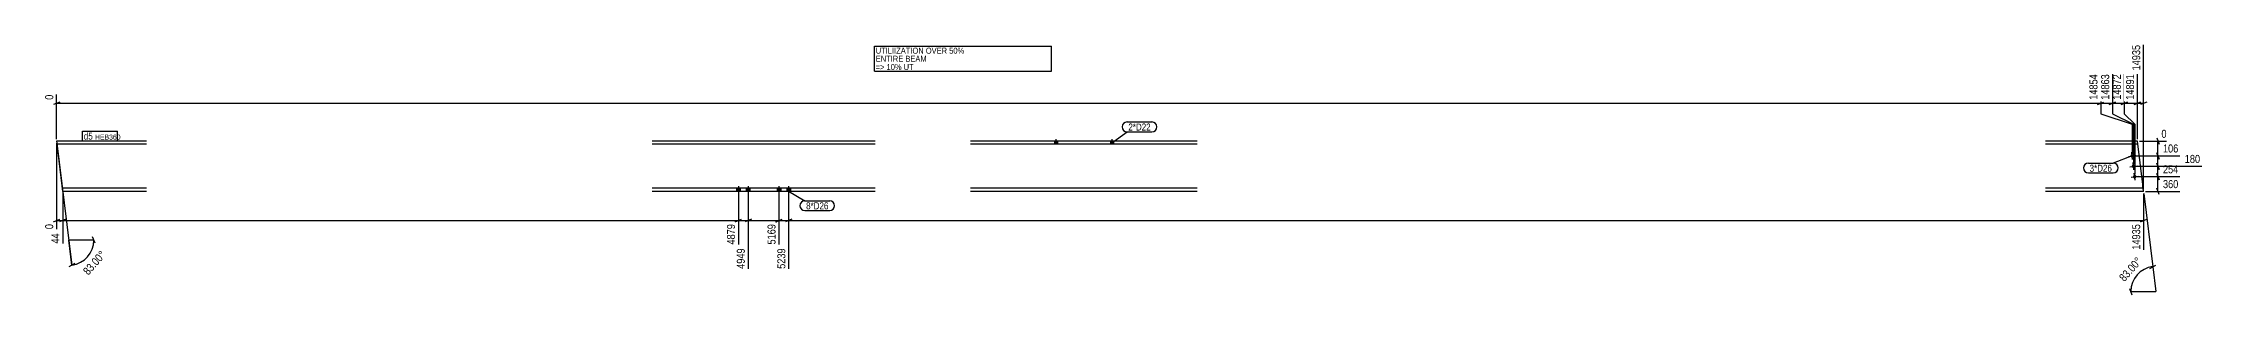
# Model space of a CAD drawing. Header units: millimetres. Extents: x 33 to 40462, y 45 to 1846.
# Drawn here: x 33 to 15481, y 45 to 1846 of the extents above; entities that cross this region are included whole.
import ezdxf

# ---------------------------------------------------------------- set-up
doc = ezdxf.new("R2010")
doc.units = ezdxf.units.MM
doc.linetypes.add('DXK_LINE_DOT2', pattern=[3.9198, 1.9599, -1.9599])
for name, color, linetype in [('MÅLSÆTNING', 7, 'Continuous'), ('STÅL', 7, 'Continuous'), ('TEKST', 7, 'Continuous')]:
    doc.layers.add(name, color=color, linetype=linetype)
doc.styles.add('Arial Narrow', font='ARIALN.TTF', dxfattribs={"height": 0.2})

msp = doc.modelspace()

# ---------------------------------------------------------------- hatches: boundary and pattern name
at = {"layer": 'STÅL', "linetype": 'Continuous'}
for points in [[(7270, 1123), (7292, 1123), (7292, 1145), (7270, 1145)], [(7670, 1123), (7692, 1123), (7692, 1145), (7670, 1145)], [(14970, 1038, -1), (14995, 1041, -1)], [(14979, 964, -1), (15005, 967, -1)], [(4995, 785), (5021, 785), (5021, 808), (4995, 808)], [(4995, 785), (5021, 785), (5021, 808), (4995, 808)], [(5065, 785), (5091, 785), (5091, 808), (5065, 808)], [(5065, 785), (5091, 785), (5091, 808), (5065, 808)], [(5285, 785), (5311, 785), (5311, 808), (5285, 808)], [(5285, 785), (5311, 785), (5311, 808), (5285, 808)], [(5355, 785), (5381, 785), (5381, 808), (5355, 808)], [(5355, 785), (5381, 785), (5381, 808), (5355, 808)], [(14988, 889, -1), (15014, 892, -1)]]:
    msp.add_hatch(color=3, dxfattribs=at).paths.add_polyline_path(points)

# ---------------------------------------------------------------- linework, layer by layer
at = {"layer": 'MÅLSÆTNING', "color": 7, "linetype": 'Continuous'}
for p, q in [((15064, 800), (15064, 1834)), ((14758, 1624), (14758, 1341)), ((14842, 1624), (14842, 1341)), ((14926, 1624), (14926, 1341)), ((15020, 1160), (15020, 1624)), ((152, 1425), (107, 1407)), ((129, 1160), (129, 1478)), ((129, 1416), (14758, 1416)), ((14735, 1407), (14780, 1425)), ((14842, 1416), (14926, 1416)), ((14948, 1425), (14903, 1407)), ((14997, 1407), (15042, 1425)), ((15042, 1425), (14997, 1407)), ((15020, 1416), (15064, 1416)), ((15087, 1425), (15042, 1407)), ((14758, 1341), (14983, 1266)), ((14758, 1341), (14983, 1266)), ((14842, 1341), (14992, 1266)), ((14842, 1341), (14992, 1266)), ((14926, 1341), (15001, 1266)), ((14926, 1341), (15001, 1266)), ((14983, 1266), (14983, 1055)), ((14983, 1266), (14983, 1055)), ((14992, 1266), (14992, 980)), ((14992, 1266), (14992, 980)), ((15001, 1266), (15001, 906)), ((15001, 1266), (15001, 906)), ((129, 1130), (129, 515)), ((131, 1130), (238, 258)), ((14998, 1040), (15324, 1040)), ((15007, 965), (15480, 965)), ((15158, 1062), (15176, 1017)), ((15176, 943), (15158, 988)), ((15167, 965), (15167, 1040)), ((15016, 891), (15324, 891)), ((15079, 785), (15324, 785)), ((15158, 913), (15176, 868)), ((15176, 763), (15158, 808)), ((15167, 785), (15167, 891)), ((173, 770), (173, 412)), ((173, 770), (173, 412)), ((5008, 726), (5008, 405)), ((5078, 726), (5078, 231)), ((5298, 726), (5298, 405)), ((5368, 726), (5368, 231)), ((5368, 726), (5368, 231)), ((107, 568), (152, 586)), ((129, 577), (173, 577)), ((196, 586), (151, 568)), ((196, 586), (151, 568)), ((173, 577), (5008, 577)), ((4986, 568), (5031, 586)), ((4986, 568), (5031, 586)), ((5008, 577), (5078, 577)), ((5101, 586), (5056, 568)), ((5078, 577), (5298, 577)), ((5276, 568), (5321, 586)), ((5391, 586), (5346, 568)), ((5368, 577), (15064, 577)), ((15042, 568), (15087, 586)), ((396, 437), (216, 437)), ((238, 258), (216, 437)), ((405, 414), (387, 459)), ((259, 270), (217, 246)), ((15109, 234), (15152, 258)), ((15130, 246), (15152, 68)), ((14963, 90), (14981, 45)), ((14972, 68), (15152, 68))]:
    msp.add_line(p, q, dxfattribs=at)
for centre, start, end in [((216, 437), 277, 360), ((15152, 68), 97, 180)]:
    msp.add_arc(centre, 180, start, end, dxfattribs=at)
at = {"layer": 'STÅL', "color": 2, "linetype": 'Continuous'}
for p, q in [((773, 1145), (129, 1145)), ((129, 1145), (132, 1123)), ((773, 1123), (132, 1123)), ((168, 824), (132, 1123)), ((5986, 1145), (4390, 1145)), ((5986, 1123), (4390, 1123)), ((8291, 1145), (6670, 1145)), ((8291, 1123), (6670, 1123)), ((15020, 1145), (14362, 1145)), ((15023, 1123), (14362, 1123)), ((15058, 835), (15020, 1145)), ((173, 785), (168, 824)), ((773, 808), (170, 808)), ((773, 785), (173, 785)), ((5986, 808), (4390, 808)), ((5986, 785), (4390, 785)), ((8291, 808), (6670, 808)), ((8291, 785), (6670, 785)), ((15061, 808), (14362, 808)), ((15064, 785), (14362, 785)), ((15061, 808), (15058, 835)), ((15064, 785), (15061, 808))]:
    msp.add_line(p, q, dxfattribs=at)
at = {"layer": 'STÅL', "color": 3, "linetype": 'Continuous'}
for p, q in [((7270, 1145), (7270, 1123)), ((7281, 1158), (7281, 1123)), ((7292, 1145), (7292, 1123)), ((7670, 1145), (7670, 1123)), ((7681, 1158), (7681, 1123)), ((7692, 1145), (7692, 1123)), ((14957, 1036), (15008, 1043)), ((14966, 962), (15018, 968)), ((14986, 1014), (14979, 1065)), ((14995, 939), (14989, 991)), ((4995, 808), (4995, 785)), ((4995, 808), (4995, 785)), ((5008, 823), (5008, 718)), ((5008, 823), (5008, 718)), ((5021, 808), (5021, 785)), ((5021, 808), (5021, 785)), ((5065, 808), (5065, 785)), ((5065, 808), (5065, 785)), ((5078, 823), (5078, 718)), ((5078, 823), (5078, 718)), ((5091, 808), (5091, 785)), ((5091, 808), (5091, 785)), ((5285, 808), (5285, 785)), ((5285, 808), (5285, 785)), ((5298, 823), (5298, 718)), ((5298, 823), (5298, 718)), ((5311, 808), (5311, 785)), ((5311, 808), (5311, 785)), ((5355, 808), (5355, 785)), ((5355, 808), (5355, 785)), ((5368, 823), (5368, 718)), ((5368, 823), (5368, 718)), ((5381, 808), (5381, 785)), ((5381, 808), (5381, 785)), ((14975, 888), (15027, 894)), ((15004, 865), (14998, 916))]:
    msp.add_line(p, q, dxfattribs=at)
at = {"layer": 'STÅL', "color": 7, "linetype": 'DXK_LINE_DOT2'}
msp.add_line((15061, 808), (15059, 824), dxfattribs=at)

# ---------------------------------------------------------------- wipeouts: each hides what was drawn before it
at = {"color": 0, "linetype": 'Continuous'}
msp.add_wipeout([(6909, 1654), (6909, 1699), (5991, 1699), (5991, 1654)], dxfattribs=at).dxf.layer = 'TEKST'
at = {"color": 0}
msp.add_wipeout([(14838, 926), (14838, 979), (14678, 979), (14678, 926)], dxfattribs=at).dxf.layer = 'TEKST'

# ---------------------------------------------------------------- next in the draw order: wipeouts: each hides what was drawn before it
at = {"color": 0, "linetype": 'Continuous'}
for points, layer in [([(14746, 1636), (14662, 1636), (14662, 1429), (14746, 1429)], 'MÅLSÆTNING'), ([(117, 1490), (33, 1490), (33, 1429), (117, 1429)], 'MÅLSÆTNING'), ([(15325, 1052), (15325, 1136), (15191, 1136), (15191, 1052)], 'MÅLSÆTNING'), ([(161, 497), (77, 497), (77, 400), (161, 400)], 'MÅLSÆTNING'), ([(5286, 563), (5202, 563), (5202, 393), (5286, 393)], 'MÅLSÆTNING'), ([(5066, 389), (4982, 389), (4982, 219), (5066, 219)], 'MÅLSÆTNING'), ([(6994, 1713), (6994, 1758), (5991, 1758), (5991, 1713)], 'TEKST')]:
    msp.add_wipeout(points, dxfattribs=at).dxf.layer = layer
at = {"color": 0}
for points, layer in [([(503, 330), (440, 385), (294, 220), (357, 165)], 'MÅLSÆTNING'), ([(7959, 1221), (7959, 1274), (7799, 1274), (7799, 1221)], 'TEKST'), ([(388, 1156), (388, 1208), (324, 1208), (324, 1156)], 'TEKST'), ([(14838, 926), (14838, 979), (14678, 979), (14678, 926)], 'TEKST'), ([(5653, 657), (5653, 709), (5493, 709), (5493, 657)], 'TEKST')]:
    msp.add_wipeout(points, dxfattribs=at).dxf.layer = layer

# ---------------------------------------------------------------- next in the draw order: linework, layer by layer
at = {"layer": 'MÅLSÆTNING', "color": 7, "linetype": 'Continuous'}
for p, q in [((14819, 1407), (14864, 1425)), ((15035, 1145), (15229, 1145)), ((15158, 1168), (15176, 1123)), ((15167, 1040), (15167, 1145)), ((14998, 1040), (15324, 1040)), ((15176, 1017), (15158, 1062)), ((5008, 726), (5008, 405)), ((5078, 726), (5078, 231)), ((5298, 726), (5298, 405)), ((5276, 568), (5321, 586)), ((5298, 577), (5368, 577)), ((5391, 586), (5346, 568))]:
    msp.add_line(p, q, dxfattribs=at)
at = {"layer": 'TEKST', "color": 7, "linetype": 'Continuous'}
for p, q in [((5982, 1645), (7250, 1645)), ((14669, 988), (14847, 988)), ((14983, 1040), (14847, 988)), ((14669, 917), (14847, 917))]:
    msp.add_line(p, q, dxfattribs=at)
for centre, start, end in [((14669, 953), 90, 270), ((14847, 953), 270, 90)]:
    msp.add_arc(centre, 35.3, start, end, dxfattribs=at)

# ---------------------------------------------------------------- next in the draw order: texts
at = {"layer": 'MÅLSÆTNING', "color": 3, "linetype": 'Continuous', "style": 'Arial Narrow'}
for s, p in [('14854', (14734, 1441)), ('0', (105, 1441)), ('5169', (5274, 405)), ('4949', (5054, 231))]:
    msp.add_text(s, height=57.3, rotation=90.0002, dxfattribs=at).set_placement(p)
msp.add_text('106', height=57.3, dxfattribs=at).set_placement((15203, 1064))
at = {"layer": 'MÅLSÆTNING', "color": 3, "style": 'Arial Narrow'}
msp.add_text('83.00°', height=57.3, rotation=48.5009, dxfattribs=at).set_placement((356, 182))
at = {"layer": 'TEKST', "color": 3, "style": 'Arial Narrow'}
msp.add_text('3*D26', height=50.1, dxfattribs=at).set_placement((14678, 926))

# ---------------------------------------------------------------- next in the draw order: wipeouts: each hides what was drawn before it
at = {"color": 0, "linetype": 'Continuous'}
for points, layer in [([(117, 563), (33, 563), (33, 503), (117, 503)], 'MÅLSÆTNING'), ([(7241, 1771), (7241, 1816), (5991, 1816), (5991, 1771)], 'TEKST')]:
    msp.add_wipeout(points, dxfattribs=at).dxf.layer = layer
at = {"color": 0}
for points in [[(7959, 1221), (7959, 1274), (7799, 1274), (7799, 1221)], [(388, 1156), (388, 1208), (324, 1208), (324, 1156)], [(5653, 657), (5653, 709), (5493, 709), (5493, 657)]]:
    msp.add_wipeout(points, dxfattribs=at).dxf.layer = 'TEKST'

# ---------------------------------------------------------------- next in the draw order: linework, layer by layer
at = {"layer": 'TEKST', "color": 7, "linetype": 'Continuous'}
for p, q in [((5982, 1825), (7250, 1825)), ((5982, 1645), (5982, 1825)), ((7250, 1645), (7250, 1825)), ((7790, 1283), (7968, 1283)), ((315, 1147), (315, 1217)), ((7681, 1134), (7790, 1212)), ((7790, 1212), (7968, 1212)), ((5368, 786), (5484, 718)), ((5484, 718), (5662, 718)), ((5484, 648), (5662, 648))]:
    msp.add_line(p, q, dxfattribs=at)
for centre, radius, start, end in [((7790, 1247), 35.3, 90, 270), ((7968, 1247), 35.3, 270, 90), ((5484, 683), 35.3, 90, 270), ((5662, 683), 35.2, 270, 90)]:
    msp.add_arc(centre, radius, start, end, dxfattribs=at)

# ---------------------------------------------------------------- next in the draw order: texts
at = {"layer": 'MÅLSÆTNING', "color": 3, "linetype": 'Continuous', "style": 'Arial Narrow'}
for s, p in [('0', (105, 515)), ('44', (149, 412))]:
    msp.add_text(s, height=57.3, rotation=90.0002, dxfattribs=at).set_placement(p)
at = {"layer": 'TEKST', "color": 3, "linetype": 'Continuous', "style": 'Arial Narrow'}
for s, height, p in [('UTILIIZATION OVER 50%', 42.95, (5991, 1771)), ('ENTIRE BEAM', 42.95, (5991, 1713)), ('=> 10% UT', 42.9, (5991, 1654))]:
    msp.add_text(s, height=height, dxfattribs=at).set_placement(p)
at = {"layer": 'TEKST', "color": 3, "style": 'Arial Narrow'}
for s, p in [('2*D22', (7799, 1221)), ('8*D26', (5493, 657))]:
    msp.add_text(s, height=50.1, dxfattribs=at).set_placement(p)

# ---------------------------------------------------------------- next in the draw order: wipeouts: each hides what was drawn before it
at = {"color": 0, "linetype": 'Continuous'}
for points in [[(14914, 1636), (14830, 1636), (14830, 1429), (14914, 1429)], [(15241, 1157), (15241, 1241), (15180, 1241), (15180, 1157)], [(15325, 903), (15325, 987), (15191, 987), (15191, 903)], [(4996, 563), (4912, 563), (4912, 393), (4996, 393)], [(5356, 389), (5272, 389), (5272, 219), (5356, 219)]]:
    msp.add_wipeout(points, dxfattribs=at).dxf.layer = 'MÅLSÆTNING'
at = {"color": 0}
msp.add_wipeout([(557, 1156), (557, 1193), (404, 1193), (404, 1156)], dxfattribs=at).dxf.layer = 'TEKST'

# ---------------------------------------------------------------- next in the draw order: linework, layer by layer
at = {"layer": 'MÅLSÆTNING', "color": 7, "linetype": 'Continuous'}
for p, q in [((14758, 1624), (14758, 1341)), ((14842, 1624), (14842, 1341)), ((14735, 1407), (14780, 1425)), ((14758, 1416), (14842, 1416)), ((14903, 1407), (14948, 1425)), ((14926, 1416), (15020, 1416)), ((15007, 965), (15480, 965)), ((5101, 586), (5056, 568))]:
    msp.add_line(p, q, dxfattribs=at)

# ---------------------------------------------------------------- next in the draw order: texts
at = {"layer": 'MÅLSÆTNING', "color": 3, "linetype": 'Continuous', "style": 'Arial Narrow'}
for s, p in [('14872', (14902, 1441)), ('4879', (4984, 405)), ('5239', (5344, 231))]:
    msp.add_text(s, height=57.3, rotation=90.0002, dxfattribs=at).set_placement(p)
msp.add_text('0', height=57.3, dxfattribs=at).set_placement((15192, 1169))

# ---------------------------------------------------------------- next in the draw order: wipeouts: each hides what was drawn before it
at = {"color": 0, "linetype": 'Continuous'}
msp.add_wipeout([(15325, 797), (15325, 881), (15191, 881), (15191, 797)], dxfattribs=at).dxf.layer = 'MÅLSÆTNING'
at = {"color": 0}
msp.add_wipeout([(557, 1156), (557, 1193), (404, 1193), (404, 1156)], dxfattribs=at).dxf.layer = 'TEKST'

# ---------------------------------------------------------------- next in the draw order: linework, layer by layer
at = {"layer": 'MÅLSÆTNING', "color": 7, "linetype": 'Continuous'}
for p, q in [((15158, 988), (15176, 943)), ((15167, 891), (15167, 965)), ((15016, 891), (15324, 891)), ((15176, 868), (15158, 913)), ((15066, 770), (15130, 246))]:
    msp.add_line(p, q, dxfattribs=at)
at = {"layer": 'TEKST', "color": 7, "linetype": 'Continuous'}
for p, q in [((315, 1217), (566, 1217)), ((315, 1147), (566, 1147)), ((566, 1147), (566, 1217))]:
    msp.add_line(p, q, dxfattribs=at)

# ---------------------------------------------------------------- next in the draw order: texts
at = {"layer": 'MÅLSÆTNING', "color": 3, "linetype": 'Continuous', "style": 'Arial Narrow'}
for s, p in [('254', (15203, 915)), ('360', (15203, 809))]:
    msp.add_text(s, height=57.3, dxfattribs=at).set_placement(p)
at = {"layer": 'TEKST', "color": 3, "style": 'Arial Narrow'}
for s, height, p in [('d5', 50.1, (324, 1156)), ('HEB360', 35.8, (404, 1156))]:
    msp.add_text(s, height=height, dxfattribs=at).set_placement(p)

# ---------------------------------------------------------------- next in the draw order: wipeouts: each hides what was drawn before it
at = {"color": 0, "linetype": 'Continuous'}
msp.add_wipeout([(15052, 1846), (14968, 1846), (14968, 1639), (15052, 1639)], dxfattribs=at).dxf.layer = 'MÅLSÆTNING'

# ---------------------------------------------------------------- next in the draw order: linework, layer by layer
at = {"layer": 'MÅLSÆTNING', "color": 7, "linetype": 'Continuous'}
for p, q in [((14926, 1624), (14926, 1341)), ((15020, 1160), (15020, 1624))]:
    msp.add_line(p, q, dxfattribs=at)

# ---------------------------------------------------------------- next in the draw order: texts
at = {"layer": 'MÅLSÆTNING', "color": 3, "linetype": 'Continuous', "style": 'Arial Narrow'}
msp.add_text('14935', height=57.3, rotation=90.0002, dxfattribs=at).set_placement((15040, 1651))

# ---------------------------------------------------------------- next in the draw order: wipeouts: each hides what was drawn before it
at = {"color": 0, "linetype": 'Continuous'}
msp.add_wipeout([(15481, 977), (15481, 1061), (15347, 1061), (15347, 977)], dxfattribs=at).dxf.layer = 'MÅLSÆTNING'
at = {"color": 0}
msp.add_wipeout([(15074, 284), (15011, 339), (14865, 174), (14928, 119)], dxfattribs=at).dxf.layer = 'MÅLSÆTNING'

# ---------------------------------------------------------------- next in the draw order: linework, layer by layer
at = {"layer": 'MÅLSÆTNING', "color": 7, "linetype": 'Continuous'}
msp.add_line((15064, 770), (15064, 368), dxfattribs=at)

# ---------------------------------------------------------------- next in the draw order: texts
at = {"layer": 'MÅLSÆTNING', "color": 3, "linetype": 'Continuous', "style": 'Arial Narrow'}
msp.add_text('180', height=57.3, dxfattribs=at).set_placement((15359, 989))
at = {"layer": 'MÅLSÆTNING', "color": 3, "style": 'Arial Narrow'}
msp.add_text('83.00°', height=57.3, rotation=48.5009, dxfattribs=at).set_placement((14927, 136))

# ---------------------------------------------------------------- next in the draw order: wipeouts: each hides what was drawn before it
at = {"color": 0, "linetype": 'Continuous'}
msp.add_wipeout([(15008, 1636), (14924, 1636), (14924, 1429), (15008, 1429)], dxfattribs=at).dxf.layer = 'MÅLSÆTNING'

# ---------------------------------------------------------------- next in the draw order: linework, layer by layer
at = {"layer": 'MÅLSÆTNING', "color": 7, "linetype": 'Continuous'}
msp.add_line((14864, 1425), (14819, 1407), dxfattribs=at)

# ---------------------------------------------------------------- next in the draw order: texts
at = {"layer": 'MÅLSÆTNING', "color": 3, "linetype": 'Continuous', "style": 'Arial Narrow'}
msp.add_text('14891', height=57.3, rotation=90.0002, dxfattribs=at).set_placement((14996, 1441))

# ---------------------------------------------------------------- next in the draw order: wipeouts: each hides what was drawn before it
at = {"color": 0, "linetype": 'Continuous'}
msp.add_wipeout([(15052, 563), (14968, 563), (14968, 356), (15052, 356)], dxfattribs=at).dxf.layer = 'MÅLSÆTNING'

# ---------------------------------------------------------------- next in the draw order: texts
at = {"layer": 'MÅLSÆTNING', "color": 3, "linetype": 'Continuous', "style": 'Arial Narrow'}
msp.add_text('14935', height=57.3, rotation=90.0002, dxfattribs=at).set_placement((15040, 368))

# ---------------------------------------------------------------- next in the draw order: wipeouts: each hides what was drawn before it
at = {"color": 0, "linetype": 'Continuous'}
msp.add_wipeout([(14830, 1636), (14746, 1636), (14746, 1429), (14830, 1429)], dxfattribs=at).dxf.layer = 'MÅLSÆTNING'

# ---------------------------------------------------------------- next in the draw order: texts
at = {"layer": 'MÅLSÆTNING', "color": 3, "linetype": 'Continuous', "style": 'Arial Narrow'}
msp.add_text('14863', height=57.3, rotation=90.0002, dxfattribs=at).set_placement((14818, 1441))

doc.saveas('drawing.dxf')
